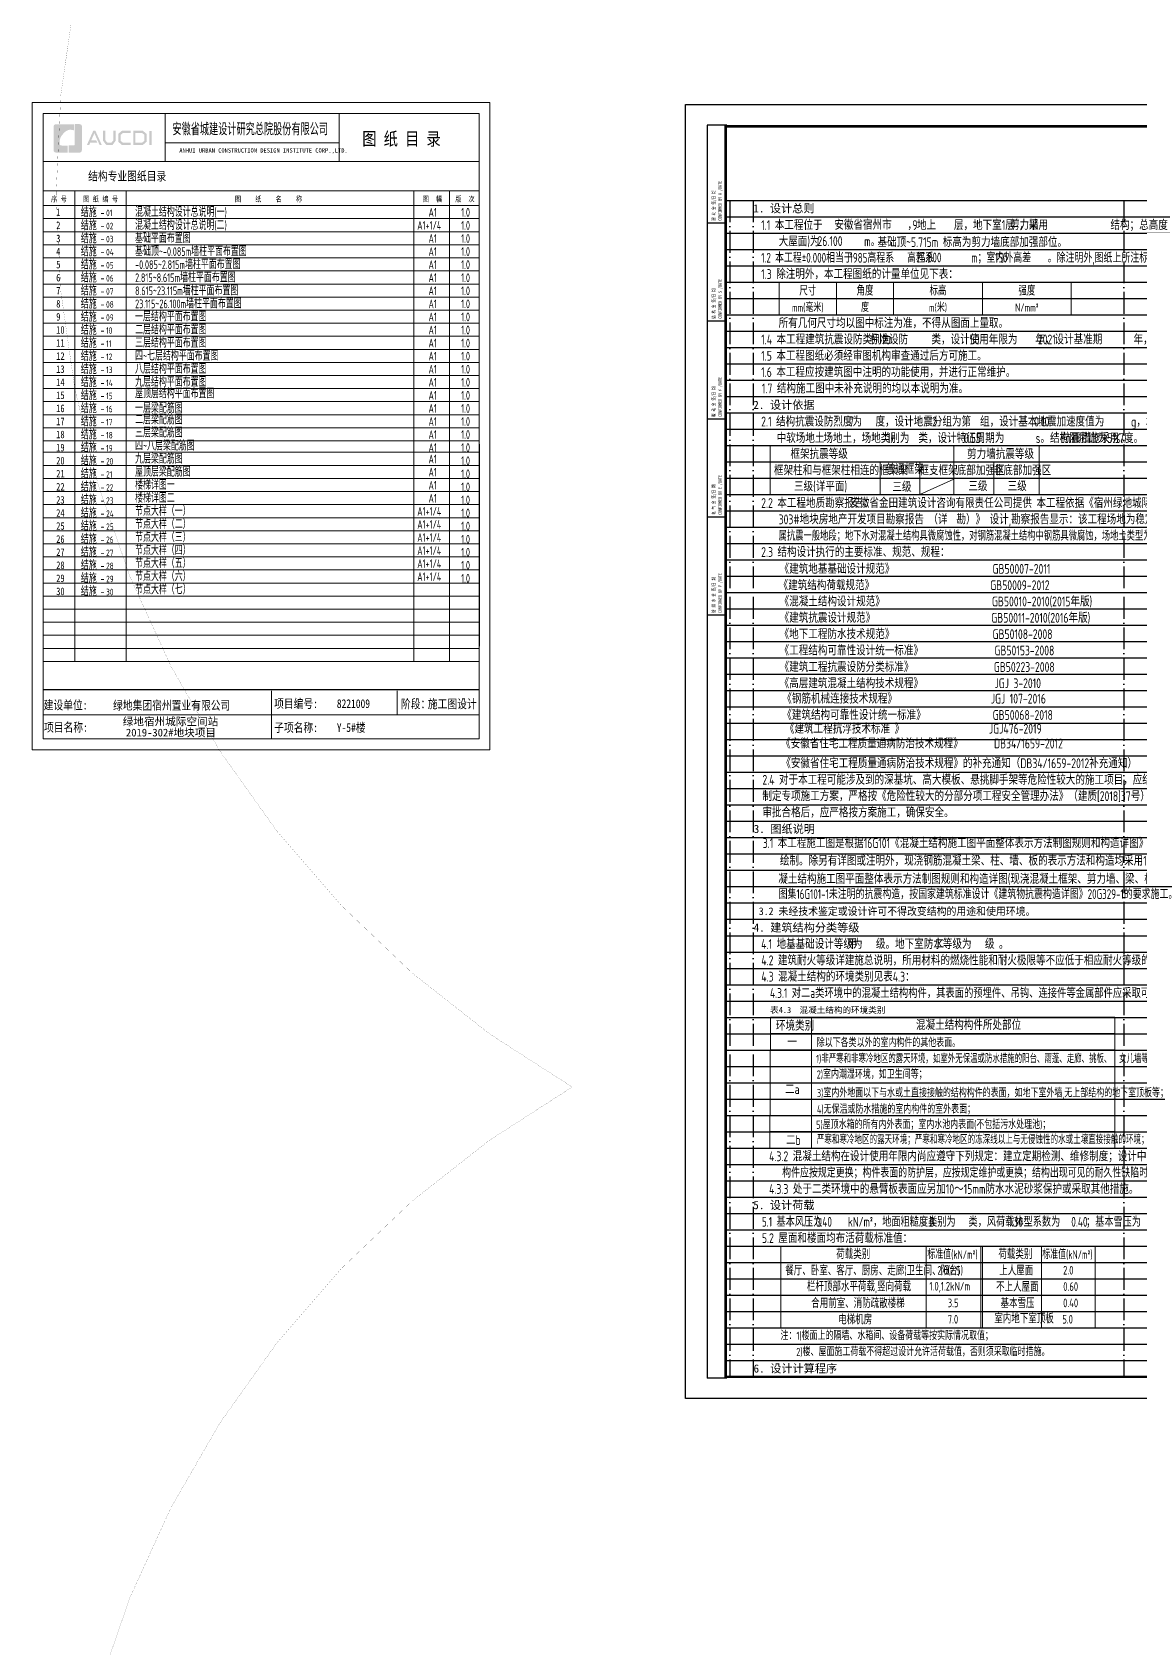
# Model space of a CAD drawing. Extents: x -668857 to 185752, y -270966 to 286822.
# Drawn here: x -668857 to -618039, y 155350 to 229497 of the extents above; entities that cross this region are included whole.
import ezdxf
from ezdxf.enums import TextEntityAlignment as Align

# ---------------------------------------------------------------- set-up
doc = ezdxf.new("R2010")
doc.units = 0
doc.header["$LTSCALE"] = 1000
doc.linetypes.add('D1', pattern=[14, 10, -2, 0, -2])
doc.linetypes.add('DASHED', pattern=[0.75, 0.5, -0.25])
doc.layers.get('0').update_dxf_attribs({"linetype": 'CONTINUOUS'})
doc.layers.get('DEFPOINTS').update_dxf_attribs({"linetype": 'CONTINUOUS'})
for name, color, linetype in [('C-Sheet-图框', 101, 'CONTINUOUS'), ('C-SHET-TTLB', 11, 'CONTINUOUS'), ('PUB_TEXT', 2, 'CONTINUOUS'), ('图签文字', 4, 'CONTINUOUS')]:
    doc.layers.add(name, color=color, linetype=linetype)
for name, color, linetype, lineweight in [('S-1-TEXT', 7, 'CONTINUOUS', 18), ('S-1-修改', 23, 'CONTINUOUS', 18), ('图框', 9, 'CONTINUOUS', 18), ('图签', 147, 'CONTINUOUS', 18)]:
    doc.layers.add(name, color=color, linetype=linetype, lineweight=lineweight)
doc.layers.add('审图修改', color=2, linetype='CONTINUOUS', plot=False)
doc.styles.add('SHEET-ECADI', font='simhei.ttf', dxfattribs={"width": 0.7})
doc.styles.add('STYLE111', font='simhei.ttf', dxfattribs={"width": 0.7})
doc.styles.add('TS', font='tssdeng.shx', dxfattribs={"width": 0.7, "bigfont": 'tssdchn.shx'})
doc.styles.add('TSSD_DIMENSION', font='Tssdeng.shx', dxfattribs={"width": 0.7, "bigfont": 'tssdchn.shx'})
doc.styles.add('TSSD_REIN', font='tssdeng.shx', dxfattribs={"width": 0.7, "height": 300, "bigfont": 'tssdchn.shx'})
doc.styles.add('宋体', font='', dxfattribs={"height": 50})
doc.styles.add('建筑图签-1', font='simhei.ttf', dxfattribs={"width": 0.7})
doc.styles.add('黑体', font='simhei.ttf')
doc.styles.get('宋体').set_extended_font_data('SimSun')

# ---------------------------------------------------------------- blocks, each defined once
blk = doc.blocks.new('2014SHEET-L')
at = {"layer": 'C-SHET-TTLB'}
for p, q in [((0, -45), (-9, -45)), ((0, -90), (-9, -90)), ((0, -135), (-9, -135)), ((0, -180), (-9, -180)), ((0, -225), (-9, -225))]:
    blk.add_line(p, q, dxfattribs=at)
at = {"layer": 'C-SHET-TTLB', "style": 'SHEET-ECADI', "width": 0.7}
for s, p in [('CONFIRMED BY A /DATE', (-2.33, -43.96)), ('建 筑 会 签/日 期', (-5.24, -43.96)), ('CONFIRMED BY S /DATE', (-2.33, -88.96)), ('结 构 会 签/日 期', (-5.24, -88.96)), ('暖 动 会 签/日 期', (-5.24, -133.96)), ('CONFIRMED BY M /DATE', (-2.33, -133.96)), ('电 气 会 签/日 期', (-5.24, -178.96)), ('CONFIRMED BY E /DATE', (-2.33, -178.96)), ('给 排 水 会 签/日 期', (-5.24, -223.96)), ('CONFIRMED BY P /DATE', (-2.33, -223.96))]:
    blk.add_text(s, height=1.6, rotation=90, dxfattribs=at).set_placement(p)
blk = doc.blocks.new('2017_11-sheet-L2', base_point=(18.4, 410))
at = {"layer": 'C-SHET-TTLB'}
blk.add_blockref('2014SHEET-L', (19, 410.6), dxfattribs=at)
blk = doc.blocks.new('院标1')
h = blk.add_hatch(color=150)
h.dxf.hatch_style = 1
h.set_gradient(color1=(33, 113, 253), color2=(33, 113, 253), tint=1, name='INVCURVED')
edge = h.paths.add_edge_path()
edge.add_spline(control_points=[(116373, 648379), (116379, 648379), (116382, 648379), (116391, 648379), (116391, 648379), (116391, 648379), (116616, 648379), (116616, 648379), (116616, 648379), (116616, 648379), (116616, 648054), (116616, 648054), (116616, 648054), (116616, 648054), (116108, 648054), (116108, 648054), (116108, 648054), (116028, 648054), (115963, 648111), (115963, 648199), (115963, 648199), (115963, 648199), (115963, 649215), (115963, 649215), (115963, 649215), (115963, 649295), (116018, 649360), (116108, 649360), (116108, 649360), (116108, 649360), (116897, 649360), (116897, 649360), (116897, 649360), (116897, 649360), (116897, 649080), (116897, 649080), (116897, 649080), (116897, 649080), (116566, 649140), (116356, 648859), (116356, 648859), (116245, 648719), (116240, 648545), (116247, 648466), (116247, 648466), (116254, 648386), (116247, 648466), (116247, 648466), (116247, 648466), (116247, 648466), (116258, 648374), (116373, 648379)], knot_values=[0, 0, 0, 0, 0.071429, 0.071429, 0.071429, 0.107143, 0.142857, 0.142857, 0.142857, 0.178571, 0.214286, 0.214286, 0.214286, 0.25, 0.285714, 0.285714, 0.285714, 0.321429, 0.357143, 0.357143, 0.357143, 0.392857, 0.428571, 0.428571, 0.428571, 0.464286, 0.5, 0.5, 0.5, 0.535714, 0.571429, 0.571429, 0.571429, 0.607143, 0.642857, 0.642857, 0.642857, 0.678571, 0.714286, 0.714286, 0.714286, 0.75, 0.785714, 0.785714, 0.785714, 0.821429, 0.857143, 0.857143, 0.857143, 0.928571, 1, 1, 1, 1], degree=3, periodic=0)
h = blk.add_hatch(color=150)
h.dxf.hatch_style = 1
h.set_gradient(color1=(33, 113, 253), color2=(33, 113, 253), tint=1, name='INVCURVED')
edge = h.paths.add_edge_path()
edge.add_spline(control_points=[(117268, 649215), (117268, 649215), (117268, 648199), (117268, 648199), (117268, 648199), (117268, 648114), (117212, 648054), (117123, 648054), (117123, 648054), (117123, 648054), (116663, 648054), (116663, 648054), (116663, 648054), (116663, 648054), (116663, 648379), (116663, 648379), (116663, 648379), (116663, 648379), (116865, 648379), (116865, 648379), (116865, 648379), (116907, 648379), (116941, 648413), (116941, 648455), (116941, 648455), (116941, 648455), (116941, 649360), (116941, 649360), (116941, 649360), (116941, 649360), (117123, 649360), (117123, 649360), (117123, 649360), (117204, 649360), (117268, 649306), (117268, 649215)], knot_values=[0, 0, 0, 0, 0.1, 0.1, 0.1, 0.15, 0.2, 0.2, 0.2, 0.25, 0.3, 0.3, 0.3, 0.35, 0.4, 0.4, 0.4, 0.45, 0.5, 0.5, 0.5, 0.55, 0.6, 0.6, 0.6, 0.65, 0.7, 0.7, 0.7, 0.75, 0.8, 0.8, 0.8, 0.9, 1, 1, 1, 1], degree=3, periodic=0)

msp = doc.modelspace()

# ---------------------------------------------------------------- hatches: boundary and pattern name
h = msp.add_hatch(color=150)
h.dxf.hatch_style = 1
h.set_gradient(color1=(33, 113, 253), color2=(33, 113, 253), tint=1, name='INVCURVED')
edge = h.paths.add_edge_path()
edge.add_spline(control_points=[(-666577.25, 225138.79), (-666577.25, 225138.79), (-666577.25, 224123.38), (-666577.25, 224123.38), (-666577.25, 224123.38), (-666577.25, 224038.27), (-666632.91, 223977.96), (-666722.65, 223977.96), (-666722.65, 223977.96), (-666722.65, 223977.96), (-667182.42, 223977.96), (-667182.42, 223977.96), (-667182.42, 223977.96), (-667182.42, 223977.96), (-667182.42, 224302.94), (-667182.42, 224302.94), (-667182.42, 224302.94), (-667182.42, 224302.94), (-666980.05, 224302.94), (-666980.05, 224302.94), (-666980.05, 224302.94), (-666938.19, 224302.94), (-666904.31, 224336.92), (-666904.31, 224378.68), (-666904.31, 224378.68), (-666904.31, 224378.68), (-666904.31, 225284.21), (-666904.31, 225284.21), (-666904.31, 225284.21), (-666904.31, 225284.21), (-666722.65, 225284.21), (-666722.65, 225284.21), (-666722.65, 225284.21), (-666640.95, 225284.21), (-666577.25, 225230.35), (-666577.25, 225138.79)], knot_values=[0, 0, 0, 0, 0.1, 0.1, 0.1, 0.15, 0.2, 0.2, 0.2, 0.25, 0.3, 0.3, 0.3, 0.35, 0.4, 0.4, 0.4, 0.45, 0.5, 0.5, 0.5, 0.55, 0.6, 0.6, 0.6, 0.65, 0.7, 0.7, 0.7, 0.75, 0.8, 0.8, 0.8, 0.9, 1, 1, 1, 1], degree=3, periodic=0)
at = {"layer": '图签文字'}
h = msp.add_hatch(color=4, dxfattribs=at)
h.paths.add_polyline_path([(-663486.02, 224973.92), (-663379.23, 224973.92), (-663379.23, 224319.2), (-663486.02, 224319.2)])
h.paths.add_polyline_path([(-664125.82, 224874.78), (-664125.82, 224427.7), (-663819.34, 224427.7), (-663713.78, 224518.37), (-663713.78, 224789.2), (-663816.15, 224874.78)], flags=16)
h.paths.add_polyline_path([(-664226.18, 224975.14), (-664226.18, 224327.33), (-663782.15, 224327.33), (-663613.42, 224472.28), (-663613.42, 224836.12), (-663779.73, 224975.14)])
h.paths.add_polyline_path([(-664347.62, 224978.27), (-664347.62, 224880.26), (-664693.67, 224880.26), (-664806.55, 224785.95), (-664806.55, 224514.13), (-664693.67, 224427.22), (-664345.77, 224427.22), (-664345.77, 224323.66), (-664739.93, 224323.66), (-664912.03, 224471.6), (-664912.03, 224835.88), (-664743.63, 224978.27)])
h.paths.add_polyline_path([(-665608.13, 224976.75), (-665505.6, 224976.75), (-665505.6, 224542.7), (-665408.66, 224430.92), (-665229.69, 224430.92), (-665132.75, 224542.7), (-665132.75, 224976.75), (-665035.81, 224976.75), (-665035.81, 224511.03), (-665175.63, 224326.6), (-665462.72, 224326.6), (-665608.13, 224512.89)])
h.paths.add_polyline_path([(-666060.17, 224975.59), (-665960.73, 224975.59), (-665670.08, 224325.93), (-665768.39, 224325.93), (-666007.63, 224864.94), (-666156.48, 224534.92), (-665925.64, 224534.92), (-665874.16, 224437.01), (-666198, 224437.01), (-666247.82, 224324.16), (-666352.44, 224324.16)])

# ---------------------------------------------------------------- linework, layer by layer
msp.add_line((-648357.08, 210593.9), (-648357.08, 201318.9))
at = {"layer": 'C-SHET-TTLB'}
for p, q in [((-637884.71, 225242.28), (-637884.71, 167722.28)), ((-636984.71, 225242.28), (-637884.71, 225242.28)), ((-636984.71, 167722.28), (-637884.71, 167722.28))]:
    msp.add_line(p, q, dxfattribs=at)
msp.add_lwpolyline([(-554784.71, 226182.28), (-554784.71, 166782.28), (-638884.71, 166782.28), (-638884.71, 226182.28)], close=True, dxfattribs=at)
at = {"layer": 'C-SHET-TTLB', "const_width": 120}
msp.add_lwpolyline([(-637044.71, 225182.28), (-555784.71, 225182.28), (-555784.71, 167782.28), (-637044.71, 167782.28)], close=True, dxfattribs=at)
at = {"layer": 'DEFPOINTS', "color": 252}
for p, q in [((-637044.71, 221782.28), (-562784.71, 221782.28)), ((-637044.71, 221032.28), (-562784.71, 221032.28)), ((-637044.71, 220282.28), (-562784.71, 220282.28)), ((-637044.71, 219532.28), (-562784.71, 219532.28)), ((-637044.71, 218782.28), (-562784.71, 218782.28)), ((-637044.71, 218032.28), (-562784.71, 218032.28)), ((-637044.71, 217282.28), (-562784.71, 217282.28)), ((-637044.71, 216532.28), (-562784.71, 216532.28)), ((-637044.71, 215782.28), (-562784.71, 215782.28)), ((-637044.71, 215032.28), (-562784.71, 215032.28)), ((-637044.71, 214282.28), (-562784.71, 214282.28)), ((-637044.71, 213532.28), (-562784.71, 213532.28)), ((-637044.71, 212782.28), (-562784.71, 212782.28)), ((-637044.71, 212032.28), (-562784.71, 212032.28)), ((-637044.71, 211282.28), (-562784.71, 211282.28)), ((-637044.71, 210532.28), (-562784.71, 210532.28)), ((-637044.71, 209782.28), (-562784.71, 209782.28)), ((-637044.71, 209032.28), (-562784.71, 209032.28)), ((-637044.71, 208282.28), (-562784.71, 208282.28)), ((-637044.71, 207532.28), (-562784.71, 207532.28)), ((-637044.71, 206782.28), (-562784.71, 206782.28)), ((-637044.71, 206032.28), (-562784.71, 206032.28)), ((-637044.71, 205282.28), (-562784.71, 205282.28)), ((-637044.71, 204532.28), (-562784.71, 204532.28)), ((-637044.71, 203782.28), (-562784.71, 203782.28)), ((-637044.71, 203032.28), (-562784.71, 203032.28)), ((-637044.71, 202282.28), (-562784.71, 202282.28)), ((-637044.71, 201532.28), (-562784.71, 201532.28)), ((-637044.71, 200782.28), (-562784.71, 200782.28)), ((-637044.71, 200032.28), (-562784.71, 200032.28)), ((-637044.71, 199282.28), (-562784.71, 199282.28)), ((-637044.71, 198532.28), (-562784.71, 198532.28)), ((-637044.71, 197782.28), (-562784.71, 197782.28)), ((-637044.71, 197032.28), (-562784.71, 197032.28)), ((-637044.71, 196282.28), (-562784.71, 196282.28)), ((-637044.71, 195532.28), (-562784.71, 195532.28)), ((-637044.71, 194782.28), (-562784.71, 194782.28)), ((-637044.71, 194032.28), (-562784.71, 194032.28)), ((-637044.71, 193282.28), (-562784.71, 193282.28)), ((-637044.71, 192532.28), (-562784.71, 192532.28)), ((-637044.71, 191782.28), (-562784.71, 191782.28)), ((-637044.71, 191032.28), (-562784.71, 191032.28)), ((-637044.71, 190282.28), (-562784.71, 190282.28)), ((-637044.71, 189532.28), (-562784.71, 189532.28)), ((-637044.71, 188782.28), (-562784.71, 188782.28)), ((-637044.71, 188032.28), (-562784.71, 188032.28)), ((-637044.71, 187282.28), (-562784.71, 187282.28)), ((-637044.71, 186532.28), (-562784.71, 186532.28)), ((-637044.71, 185782.28), (-562784.71, 185782.28)), ((-637044.71, 185032.28), (-562784.71, 185032.28)), ((-637044.71, 184282.28), (-562784.71, 184282.28)), ((-637044.71, 183532.28), (-562784.71, 183532.28)), ((-637044.71, 182782.28), (-562784.71, 182782.28)), ((-637044.71, 182032.28), (-562784.71, 182032.28)), ((-637044.71, 181282.28), (-562784.71, 181282.28)), ((-637044.71, 180532.28), (-562784.71, 180532.28)), ((-637044.71, 179782.28), (-562784.71, 179782.28)), ((-637044.71, 179032.28), (-562784.71, 179032.28)), ((-637044.71, 178282.28), (-562784.71, 178282.28)), ((-637044.71, 177532.28), (-562784.71, 177532.28)), ((-637044.71, 176782.28), (-562784.71, 176782.28)), ((-637044.71, 176032.28), (-562784.71, 176032.28)), ((-637044.71, 175282.28), (-562784.71, 175282.28)), ((-637044.71, 174532.28), (-562784.71, 174532.28)), ((-637044.71, 173782.28), (-562784.71, 173782.28)), ((-637044.71, 173032.28), (-562784.71, 173032.28)), ((-637044.71, 172282.28), (-562784.71, 172282.28)), ((-637044.71, 171532.28), (-562784.71, 171532.28)), ((-637044.71, 170782.28), (-562784.71, 170782.28)), ((-637044.71, 170032.28), (-562784.71, 170032.28)), ((-637044.71, 169282.28), (-562784.71, 169282.28)), ((-637044.71, 168532.28), (-562784.71, 168532.28))]:
    msp.add_line(p, q, dxfattribs=at)
at = {"layer": 'DEFPOINTS', "color": 252, "linetype": 'D1', "ltscale": 0.1}
for p, q in [((-636844.71, 221782.28), (-636844.71, 167782.28)), ((-635772.71, 221782.28), (-635772.71, 167782.28)), ((-618772.71, 221782.28), (-618772.71, 167782.28))]:
    msp.add_line(p, q, dxfattribs=at)
at = {"layer": 'S-1-TEXT', "color": 2}
for p, q in [((-631958.49, 218032.28), (-631958.49, 216532.28)), ((-629333.49, 218032.28), (-629333.49, 216532.28)), ((-625255.37, 218032.28), (-625255.37, 216532.28)), ((-634583.49, 217282.28), (-621177.24, 217282.28)), ((-634992.39, 210532.29), (-622648.57, 210532.29)), ((-634992.39, 210532.29), (-634992.39, 208282.29)), ((-634992.39, 210532.29), (-634992.39, 208282.29)), ((-626567.11, 210532.29), (-626567.11, 208282.29)), ((-622648.57, 210532.29), (-622648.57, 208282.29)), ((-634992.39, 209782.29), (-622648.57, 209782.29)), ((-629944.13, 209782.29), (-629944.13, 208282.29)), ((-628122.84, 209782.29), (-628122.84, 208282.29)), ((-624735.48, 209782.29), (-624735.48, 208282.29)), ((-634992.39, 209032.29), (-622648.57, 209032.29)), ((-628122.84, 208282.29), (-626567.11, 208979.77)), ((-634992.39, 208282.29), (-622648.57, 208282.29)), ((-633101.68, 184287.77), (-633101.68, 178282.28)), ((-634976.68, 183537.77), (-619172.07, 183537.77)), ((-634976.68, 182787.77), (-619172.07, 182787.77)), ((-634976.68, 179037.77), (-619172.07, 179037.77)), ((-634499.51, 173782.28), (-625336.14, 173782.28)), ((-634499.51, 173782.28), (-634499.51, 170032.28)), ((-625336.14, 173782.28), (-634499.51, 173782.28)), ((-627843.26, 170032.28), (-627843.26, 173782.28)), ((-625336.14, 170032.28), (-625336.14, 173782.28)), ((-620079.36, 173782.28), (-625250.92, 173782.28)), ((-625250.92, 170032.28), (-625250.92, 173782.28)), ((-625250.92, 173782.28), (-620079.36, 173782.28)), ((-622551.07, 170032.28), (-622551.07, 173782.28)), ((-620079.36, 170032.28), (-620079.36, 173782.28)), ((-634499.51, 173032.28), (-625336.14, 173032.28)), ((-625250.92, 173032.28), (-620079.36, 173032.28)), ((-634499.51, 172282.28), (-625336.14, 172282.28)), ((-625250.92, 172282.28), (-620079.36, 172282.28)), ((-634499.51, 171532.28), (-625336.14, 171532.28)), ((-625250.92, 171532.28), (-620079.36, 171532.28)), ((-634499.51, 170782.28), (-625336.14, 170782.28)), ((-625250.92, 170782.28), (-620079.36, 170782.28)), ((-634499.51, 170032.28), (-625336.14, 170032.28)), ((-625250.92, 170032.28), (-620079.36, 170032.28))]:
    msp.add_line(p, q, dxfattribs=at)
for points in [[(-621177.24, 218032.28), (-621177.24, 216532.28), (-634583.49, 216532.28), (-634583.49, 218032.28), (-621177.24, 218032.28)], [(-619172.07, 184287.77), (-619172.07, 178282.28), (-635014.37, 178282.28), (-634976.68, 184287.77), (-619172.07, 184287.77)]]:
    msp.add_lwpolyline(points, dxfattribs=at)
at = {"layer": '图框'}
for p, q in [((-668357.08, 225768.69), (-668357.08, 197068.69)), ((-648357.08, 225768.69), (-668357.08, 225768.69)), ((-662763.78, 223568.69), (-662763.78, 225768.69)), ((-654773.03, 223568.69), (-654773.03, 225768.69)), ((-648357.08, 197068.69), (-648357.08, 225768.69)), ((-654794.09, 224430.71), (-662763.78, 224430.71)), ((-668357.08, 222218.69), (-668357.09, 198218.7)), ((-668357.08, 222218.69), (-668357.08, 202418.7)), ((-668357.08, 222218.69), (-648357.08, 222218.69)), ((-666912.91, 222218.69), (-666912.91, 200618.7)), ((-664555.71, 222218.69), (-664555.71, 200618.7)), ((-651345.51, 222218.69), (-651345.51, 200618.69)), ((-649711.28, 222218.69), (-649711.28, 200618.69)), ((-648357.08, 221543.69), (-668357.08, 221543.69)), ((-648357.08, 221543.69), (-668357.08, 221543.69)), ((-668357.08, 221543.69), (-648357.08, 221543.69)), ((-668357.08, 221543.69), (-648357.08, 221543.69)), ((-648357.08, 220943.69), (-668357.08, 220943.69)), ((-648357.08, 220343.69), (-668357.08, 220343.69)), ((-668357.08, 220343.69), (-648357.08, 220343.69)), ((-668357.08, 220343.69), (-648357.08, 220343.69)), ((-648357.08, 220343.69), (-668357.08, 220343.69)), ((-648357.08, 219743.69), (-668357.08, 219743.69)), ((-648357.08, 219743.69), (-668357.08, 219743.69)), ((-668357.08, 219743.69), (-648357.08, 219743.69)), ((-648357.08, 219143.69), (-668357.08, 219143.69)), ((-648357.08, 219143.69), (-668357.08, 219143.69)), ((-668357.08, 219143.69), (-648357.08, 219143.69)), ((-668357.08, 219143.69), (-648357.08, 219143.69)), ((-648357.08, 218543.69), (-668357.08, 218543.69)), ((-648357.08, 218543.69), (-668357.08, 218543.69)), ((-648357.08, 218543.69), (-668357.08, 218543.69)), ((-648357.08, 218543.69), (-668357.08, 218543.69)), ((-668357.08, 218543.69), (-648357.08, 218543.69)), ((-668357.08, 218543.69), (-648357.08, 218543.69)), ((-648357.08, 217943.69), (-668357.08, 217943.69)), ((-668357.08, 217943.69), (-648357.08, 217943.69)), ((-668357.08, 217943.69), (-648357.08, 217943.69)), ((-648357.08, 217943.69), (-668357.08, 217943.69)), ((-648357.08, 217343.69), (-668357.08, 217343.69)), ((-648357.08, 217343.69), (-668357.08, 217343.69)), ((-668357.08, 217343.69), (-648357.08, 217343.69)), ((-668357.08, 217343.69), (-648357.08, 217343.69)), ((-648357.08, 216743.69), (-668357.08, 216743.69)), ((-648357.08, 216743.69), (-668357.08, 216743.69)), ((-668357.08, 216743.69), (-648357.08, 216743.69)), ((-668357.08, 216743.69), (-648357.08, 216743.69)), ((-648357.08, 216143.69), (-668357.08, 216143.69)), ((-648357.08, 216143.69), (-668357.08, 216143.69)), ((-648357.08, 216143.69), (-668357.08, 216143.69)), ((-648357.08, 216143.69), (-668357.08, 216143.69)), ((-668357.08, 216143.69), (-648357.08, 216143.69)), ((-668357.08, 216143.69), (-648357.08, 216143.69)), ((-648357.08, 215543.69), (-668357.08, 215543.69)), ((-668357.08, 215543.69), (-648357.08, 215543.69)), ((-668357.08, 215543.69), (-648357.08, 215543.69)), ((-648357.08, 215543.69), (-668357.08, 215543.69)), ((-648357.08, 214943.69), (-668357.08, 214943.69)), ((-648357.08, 214943.69), (-668357.08, 214943.69)), ((-668357.08, 214943.69), (-648357.08, 214943.69)), ((-668357.08, 214943.69), (-648357.08, 214943.69)), ((-648357.08, 214343.69), (-668357.08, 214343.69)), ((-648357.08, 214343.69), (-668357.08, 214343.69)), ((-668357.08, 214343.69), (-648357.08, 214343.69)), ((-668357.08, 214343.69), (-648357.08, 214343.69)), ((-648357.08, 213743.69), (-668357.08, 213743.69)), ((-648357.08, 213743.69), (-668357.08, 213743.69)), ((-648357.08, 213743.69), (-668357.08, 213743.69)), ((-648357.08, 213743.69), (-668357.08, 213743.69)), ((-668357.08, 213743.69), (-648357.08, 213743.69)), ((-668357.08, 213743.69), (-648357.08, 213743.69)), ((-648357.08, 213143.69), (-668357.08, 213143.69)), ((-668357.08, 213143.69), (-648357.08, 213143.69)), ((-668357.08, 213143.69), (-648357.08, 213143.69)), ((-648357.08, 213143.69), (-668357.08, 213143.69)), ((-648357.08, 212543.69), (-668357.08, 212543.69)), ((-648357.08, 212543.69), (-668357.08, 212543.69)), ((-668357.08, 212543.69), (-648357.08, 212543.69)), ((-668357.08, 212543.69), (-648357.08, 212543.69)), ((-648357.08, 211943.69), (-668357.08, 211943.69)), ((-648357.08, 211343.69), (-668357.08, 211343.69)), ((-648357.08, 210743.69), (-668357.08, 210743.7)), ((-648357.08, 210218.69), (-668357.08, 210218.7)), ((-668357.08, 210218.7), (-648357.08, 210218.69)), ((-668357.08, 210218.7), (-648357.08, 210218.69)), ((-648357.08, 210218.69), (-668357.08, 210218.7)), ((-648357.08, 209618.69), (-668357.08, 209618.7)), ((-648357.08, 209618.69), (-668357.08, 209618.7)), ((-668357.08, 209618.7), (-648357.08, 209618.69)), ((-668357.08, 209618.7), (-648357.08, 209618.69)), ((-648357.08, 209018.69), (-668357.08, 209018.7)), ((-648357.08, 209018.69), (-668357.08, 209018.7)), ((-668357.08, 209018.7), (-648357.08, 209018.69)), ((-668357.08, 209018.7), (-648357.08, 209018.69)), ((-648357.08, 208418.69), (-668357.08, 208418.7)), ((-648357.08, 208418.69), (-668357.08, 208418.7)), ((-648357.08, 208418.69), (-668357.08, 208418.7)), ((-648357.08, 208418.69), (-668357.08, 208418.7)), ((-668357.08, 208418.7), (-648357.08, 208418.69)), ((-668357.08, 208418.7), (-648357.08, 208418.69)), ((-648357.08, 207818.69), (-668357.08, 207818.7)), ((-668357.08, 207818.7), (-648357.08, 207818.69)), ((-668357.08, 207818.7), (-648357.08, 207818.69)), ((-648357.08, 207818.69), (-668357.08, 207818.7)), ((-648357.08, 207218.69), (-668357.08, 207218.7)), ((-648357.08, 207218.69), (-668357.08, 207218.7)), ((-668357.08, 207218.7), (-648357.08, 207218.69)), ((-668357.08, 207218.7), (-648357.08, 207218.69)), ((-648357.08, 206618.69), (-668357.08, 206618.7)), ((-648357.08, 206618.69), (-668357.08, 206618.7)), ((-668357.08, 206618.7), (-648357.08, 206618.69)), ((-668357.08, 206618.7), (-648357.08, 206618.69)), ((-648357.08, 206018.69), (-668357.08, 206018.7)), ((-648357.08, 206018.69), (-668357.08, 206018.7)), ((-648357.08, 206018.69), (-668357.08, 206018.7)), ((-648357.08, 206018.69), (-668357.08, 206018.7)), ((-668357.08, 206018.7), (-648357.08, 206018.69)), ((-668357.08, 206018.7), (-648357.08, 206018.69)), ((-648357.08, 205418.69), (-668357.08, 205418.7)), ((-668357.08, 205418.7), (-648357.08, 205418.69)), ((-668357.08, 205418.7), (-648357.08, 205418.69)), ((-648357.08, 205418.69), (-668357.08, 205418.7)), ((-648357.08, 204818.69), (-668357.08, 204818.7)), ((-648357.08, 204818.69), (-668357.08, 204818.7)), ((-668357.08, 204818.7), (-648357.08, 204818.69)), ((-668357.08, 204818.7), (-648357.08, 204818.69)), ((-648357.08, 204218.69), (-668357.08, 204218.7)), ((-648357.08, 204218.69), (-668357.08, 204218.7)), ((-668357.08, 204218.7), (-648357.08, 204218.69)), ((-668357.08, 204218.7), (-648357.08, 204218.69)), ((-648357.08, 203618.69), (-668357.08, 203618.7)), ((-648357.08, 203618.69), (-668357.08, 203618.7)), ((-648357.08, 203618.69), (-668357.08, 203618.7)), ((-648357.08, 203618.69), (-668357.08, 203618.7)), ((-668357.08, 203618.7), (-648357.08, 203618.69)), ((-668357.08, 203618.7), (-648357.08, 203618.69)), ((-648357.08, 203018.69), (-668357.08, 203018.7)), ((-668357.08, 203018.7), (-648357.08, 203018.69)), ((-668357.08, 203018.7), (-648357.08, 203018.69)), ((-648357.08, 203018.69), (-668357.08, 203018.7)), ((-648357.08, 202418.69), (-668357.08, 202418.7)), ((-648357.08, 202418.69), (-668357.08, 202418.7)), ((-668357.08, 202418.7), (-648357.08, 202418.69)), ((-668357.08, 202418.7), (-648357.08, 202418.69)), ((-648357.08, 201818.69), (-668357.08, 201818.7)), ((-648357.08, 201818.69), (-668357.08, 201818.7)), ((-648357.08, 201818.69), (-668357.08, 201818.7)), ((-648357.08, 201818.69), (-668357.08, 201818.7)), ((-668357.08, 201818.7), (-648357.08, 201818.69)), ((-668357.08, 201818.7), (-648357.08, 201818.69)), ((-648357.08, 201218.69), (-668357.08, 201218.7)), ((-668357.08, 201218.7), (-648357.08, 201218.69)), ((-648357.08, 201218.69), (-668357.08, 201218.7)), ((-668357.08, 201218.7), (-648357.08, 201218.69)), ((-648357.08, 200618.69), (-668357.08, 200618.7)), ((-657886.65, 199268.69), (-657886.65, 197068.69)), ((-652112.33, 199268.69), (-652112.33, 198168.87)), ((-668357.08, 198167.65), (-648357.08, 198169.16)), ((-668357.08, 197068.69), (-648357.08, 197068.69))]:
    msp.add_line(p, q, dxfattribs=at)
for points in [[(-647857.08, 226268.69), (-647857.08, 196568.69), (-668857.08, 196568.69), (-668857.08, 226268.69)], [(-647857.08, 226268.69), (-647857.08, 196568.69), (-668857.08, 196568.69), (-668857.08, 226268.69)], [(-668357.08, 197068.69), (-648357.08, 197068.69), (-648357.08, 225768.69), (-668357.08, 225768.69)]]:
    msp.add_lwpolyline(points, close=True, dxfattribs=at)
at = {"layer": '图框', "const_width": 56.25}
for points in [[(-668357.08, 223568.69), (-648357.08, 223568.69)], [(-668357.08, 199318.9), (-648357.08, 199318.9)]]:
    msp.add_lwpolyline(points, dxfattribs=at)
at = {"layer": '审图修改', "const_width": 5}
msp.add_lwpolyline([(-644079.16, 263133.84, -0.57735027), (-562030.93, 263133.84, -0.57735027), (-479982.7, 263133.84, -0.57735027), (-397934.47, 263133.84, -0.57735027), (-315886.24, 263133.84, -0.57735027), (-233838.01, 263133.84, -0.57735027), (-233838.01, 181085.61, -0.57735027), (-233838.01, 99037.38, -0.57735027), (-233838.01, 16989.15, -0.57735027), (-233838.01, -65059.08, -0.57735027), (-233838.01, -147107.31, -0.57735027), (-315886.24, -147107.31, -0.57735027), (-397934.47, -147107.31, -0.57735027), (-479982.7, -147107.31, -0.57735027), (-562030.93, -147107.31, -0.57735027), (-644079.16, -147107.31, -0.57735027), (-644079.16, -65059.08, -0.57735027), (-644079.16, 16989.15, -0.57735027), (-644079.16, 99037.38, -0.57735027), (-644079.16, 181085.61, -0.57735027), (-644079.16, 263133.84, -0.57735027), (-644079.16, 263133.84, -0.57735027)], format="xyb", dxfattribs=at)

# ---------------------------------------------------------------- block references
msp.add_blockref('院标1', (-783847.47, -424079.54))
at = {"layer": 'C-SHET-TTLB', "xscale": 100, "yscale": 100, "zscale": 100}
msp.add_blockref('2017_11-sheet-L2', (-637044.71, 225182.28), dxfattribs=at)

# ---------------------------------------------------------------- texts
at = {"layer": 'C-Sheet-图框', "color": 7, "linetype": 'Continuous', "style": 'STYLE111', "width": 0.7}
for s, p in [('1', (-667759.51, 221062.53)), ('2', (-667759.51, 220462.53)), ('4', (-667759.51, 219262.53)), ('3', (-667759.51, 219862.53)), ('5', (-667759.51, 218662.53)), ('6', (-667759.51, 218062.53)), ('7', (-667759.51, 217462.53)), ('8', (-667759.51, 216862.53)), ('9', (-667759.51, 216262.53)), ('10', (-667759.51, 215662.53)), ('11', (-667759.51, 215062.53)), ('12', (-667759.51, 214462.53)), ('13', (-667759.51, 213862.53)), ('14', (-667759.51, 213262.53)), ('15', (-667759.51, 212662.53)), ('16', (-667759.51, 212062.53)), ('17', (-667759.51, 211462.53)), ('18', (-667759.51, 210862.53)), ('19', (-667759.51, 210262.54)), ('20', (-667759.51, 209662.54)), ('21', (-667759.51, 209062.54)), ('22', (-667759.51, 208462.54)), ('23', (-667759.51, 207862.54)), ('24', (-667759.51, 207262.54)), ('25', (-667759.51, 206662.54)), ('26', (-667759.51, 206062.54)), ('27', (-667759.51, 205462.54)), ('28', (-667759.51, 204862.54)), ('30', (-667759.52, 203662.54)), ('29', (-667759.52, 204262.54))]:
    msp.add_text(s, height=350, dxfattribs=at).set_placement(p)
at = {"layer": 'PUB_TEXT', "linetype": 'Continuous', "style": 'TSSD_REIN', "width": 0.7}
for p in [(-666629.84, 221020.95), (-666629.84, 220420.95), (-666629.84, 219820.95), (-666629.84, 219220.95), (-666629.84, 218620.95), (-666629.84, 218020.95), (-666629.84, 217420.95), (-666629.84, 216820.95), (-666629.84, 216220.95), (-666629.84, 215620.95), (-666629.84, 215020.95), (-666629.84, 214420.95), (-666629.84, 213820.95), (-666629.84, 213220.95), (-666629.84, 212620.95), (-666629.84, 212020.95), (-666629.84, 211420.95), (-666629.84, 210820.95), (-666629.84, 210220.96), (-666629.84, 209620.96), (-666629.84, 209020.96), (-666629.84, 208420.96), (-666629.84, 207820.96), (-666629.84, 207220.96), (-666629.84, 206620.96), (-666629.84, 206020.96), (-666629.84, 205420.96), (-666629.84, 204820.96), (-666629.84, 204220.96), (-666629.84, 203620.96)]:
    msp.add_text('结施 - ', height=400, dxfattribs=at).set_placement(p)
at = {"layer": 'PUB_TEXT', "color": 1, "linetype": 'Continuous', "style": 'TSSD_REIN', "width": 0.7}
for s, height, p in [('01', 300, (-665470.7, 221055.08)), ('1.0', 400, (-649174.94, 221032.74)), ('02', 300, (-665470.7, 220455.08)), ('1.0', 400, (-649174.94, 220432.74)), ('1.0', 400, (-649174.94, 219832.74)), ('03', 300, (-665470.7, 219855.08)), ('04', 300, (-665470.7, 219255.08)), ('1.0', 400, (-649174.94, 219232.74)), ('05', 300, (-665470.7, 218655.08)), ('1.0', 400, (-649174.94, 218632.74)), ('06', 300, (-665470.7, 218055.08)), ('1.0', 400, (-649174.94, 218032.74)), ('07', 300, (-665470.7, 217455.08)), ('1.0', 400, (-649174.94, 217432.74)), ('08', 300, (-665470.7, 216855.08)), ('09', 300, (-665470.7, 216255.08)), ('1.0', 400, (-649174.94, 216832.74)), ('1.0', 400, (-649174.94, 216232.74)), ('10', 300, (-665470.7, 215655.08)), ('1.0', 400, (-649174.94, 215632.74)), ('11', 300, (-665470.7, 215055.08)), ('1.0', 400, (-649174.94, 215032.74)), ('12', 300, (-665470.7, 214455.08)), ('1.0', 400, (-649174.94, 214432.74)), ('13', 300, (-665470.7, 213855.08)), ('14', 300, (-665470.7, 213255.08)), ('1.0', 400, (-649174.94, 213832.74)), ('1.0', 400, (-649174.94, 213232.74)), ('15', 300, (-665470.7, 212655.08)), ('1.0', 400, (-649174.94, 212632.74)), ('16', 300, (-665470.7, 212055.08)), ('1.0', 400, (-649174.94, 212032.74)), ('17', 300, (-665470.7, 211455.08)), ('1.0', 400, (-649174.94, 211432.74)), ('18', 300, (-665470.7, 210855.08)), ('1.0', 400, (-649174.94, 210832.75)), ('1.0', 400, (-649174.94, 210232.75)), ('19', 300, (-665470.7, 210255.09)), ('20', 300, (-665470.7, 209655.09)), ('1.0', 400, (-649174.94, 209632.75)), ('21', 300, (-665470.7, 209055.09)), ('1.0', 400, (-649174.94, 209032.75)), ('22', 300, (-665470.7, 208455.09)), ('1.0', 400, (-649174.94, 208432.75)), ('23', 300, (-665470.7, 207855.09)), ('1.0', 400, (-649174.94, 207832.75)), ('1.0', 400, (-649174.94, 207232.75)), ('24', 300, (-665470.7, 207255.09)), ('25', 300, (-665470.7, 206655.09)), ('1.0', 400, (-649174.94, 206632.75)), ('26', 300, (-665470.7, 206055.09)), ('1.0', 400, (-649174.94, 206032.75)), ('27', 300, (-665470.7, 205455.09)), ('1.0', 400, (-649174.94, 205432.76)), ('28', 300, (-665470.7, 204855.09)), ('1.0', 400, (-649174.94, 204832.76)), ('29', 300, (-665470.7, 204255.09)), ('30', 300, (-665470.7, 203655.09)), ('1.0', 400, (-649174.94, 204232.76))]:
    msp.add_text(s, height=height, dxfattribs=at).set_placement(p)
at = {"layer": 'PUB_TEXT', "color": 7, "linetype": 'Continuous', "style": 'TSSD_REIN', "width": 0.7}
for s, p in [('混凝土结构设计总说明(一)', (-664140.46, 221032.74)), ('A1', (-650674.53, 221032.74)), ('基础平面布置图', (-664140.46, 219832.74)), ('混凝土结构设计总说明(二)', (-664140.46, 220432.74)), ('A1+1/4', (-651190.57, 220432.74)), ('A1', (-650674.53, 219832.74)), ('基础顶~-0.085m墙柱平面布置图', (-664140.46, 219232.74)), ('A1', (-650674.53, 219232.74)), ('-0.085~2.815m墙柱平面布置图', (-664140.46, 218632.74)), ('A1', (-650674.53, 218632.74)), ('2.815~8.615m墙柱平面布置图', (-664140.46, 218032.74)), ('A1', (-650674.53, 218032.74)), ('23.115~26.100m墙柱平面布置图', (-664140.46, 216832.74)), ('8.615~23.115m墙柱平面布置图', (-664140.46, 217432.74)), ('A1', (-650674.54, 217432.74)), ('一层结构平面布置图', (-664140.46, 216232.74)), ('A1', (-650674.53, 216832.74)), ('A1', (-650674.53, 216232.74)), ('二层结构平面布置图', (-664140.46, 215632.74)), ('A1', (-650674.53, 215632.74)), ('三层结构平面布置图', (-664140.46, 215032.74)), ('A1', (-650674.53, 215032.74)), ('四~七层结构平面布置图', (-664140.46, 214432.74)), ('A1', (-650674.53, 214432.74)), ('八层结构平面布置图', (-664140.46, 213832.74)), ('九层结构平面布置图', (-664140.46, 213232.74)), ('A1', (-650674.53, 213832.74)), ('A1', (-650674.53, 213232.74)), ('屋顶层结构平面布置图', (-664140.46, 212707.75)), ('A1', (-650674.53, 212632.74)), ('一层梁配筋图', (-664140.46, 212032.75)), ('A1', (-650674.53, 212032.74)), ('二层梁配筋图', (-664140.46, 211507.75)), ('三层梁配筋图', (-664140.46, 210907.75)), ('A1', (-650674.54, 211432.74)), ('四~八层梁配筋图', (-664140.46, 210307.75)), ('A1', (-650674.54, 210232.75)), ('A1', (-650674.53, 210832.74)), ('九层梁配筋图', (-664140.46, 209707.75)), ('A1', (-650674.53, 209707.75)), ('屋顶层梁配筋图', (-664140.46, 209107.75)), ('A1', (-650674.53, 209107.75)), ('楼梯详图一', (-664140.46, 208507.75)), ('A1', (-650674.53, 208507.75)), ('楼梯详图二', (-664140.46, 207907.75)), ('节点大样（一）', (-664140.46, 207307.75)), ('A1+1/4', (-651190.57, 207307.75)), ('A1', (-650674.53, 207907.75)), ('节点大样（二）', (-664140.46, 206707.75)), ('A1+1/4', (-651190.57, 206707.75)), ('节点大样（三）', (-664140.46, 206107.75)), ('A1+1/4', (-651190.57, 206107.75)), ('节点大样（四）', (-664140.46, 205507.75)), ('A1+1/4', (-651190.57, 205507.75)), ('节点大样（五）', (-664140.46, 204907.75)), ('节点大样（六）', (-664140.46, 204307.75)), ('A1+1/4', (-651190.57, 204907.75)), ('A1+1/4', (-651190.57, 204307.75)), ('节点大样（七）', (-664140.46, 203707.75))]:
    msp.add_text(s, height=400, dxfattribs=at).set_placement(p)
at = {"layer": 'S-1-TEXT', "style": '黑体'}
for s, height, p in [('1. 设计总则', 375, (-635772.71, 221228.25)), ('2. 设计依据', 375, (-635772.71, 212207.9)), ('3. 图纸说明', 375, (-635752.77, 192744.51)), ('4. 建筑结构分类等级', 375, (-635756.03, 188216.5)), ('表4.3  混凝土结构的环境类别', 281.25, (-634998.22, 184479.08)), ('5. 设计荷载', 375, (-635772.71, 175478.25)), ('6. 设计计算程序', 375, (-635760.1, 167978.25))]:
    msp.add_text(s, height=height, dxfattribs=at).set_placement(p)
at = {"layer": 'S-1-TEXT', "style": 'TS'}
for s, height, width, p in [('1.1 本工程位于                   ，地上    层，地下室1层 ，采用              结构；总高度', 450, 0.75, (-635407.9, 220424.71)), ('大屋面)为          m。', 450, 0.75, (-634607.08, 219674.71)), ('1.2 本工程%%P0.000相当于             高程系         m；室内外高差    。除注明外,图纸上所注标高均为相对标高。', 450, 0.7, (-635407.9, 218924.71)), ('1.3 除注明外，本工程图纸的计量单位见下表：', 450, 0.75, (-635407.9, 218174.71)), ('所有几何尺寸均以图中标注为准，不得从图面上量取。', 450, 0.75, (-634607.08, 215924.71)), ('     场地土，场地类别为  类，设计特征周期为       s。结构阻尼比为5%%%。', 450, 0.75, (-633578.05, 210646.88)), ('框架抗震等级', 450, 0.75, (-634065.65, 209915.77)), ('剪力墙抗震等级', 450, 0.75, (-625959.21, 209915.77)), ('框架柱和与框架柱相连的框架梁', 450, 0.75, (-634824.04, 209166.32)), ('普通框架', 450, 0.75, (-629694.39, 209224.06)), ('框支框架', 450, 0.75, (-628145.9, 209166.32)), ('底部加强区', 450, 0.75, (-626433.31, 209166.32)), ('非底部加强区', 450, 0.75, (-624733.49, 209166.32)), ('《建筑地基基础设计规范》                      GB50007-2011', 450, 0.75, (-634562.44, 204643.27)), ('《建筑结构荷载规范》                          GB50009-2012', 450, 0.75, (-634610.63, 203893.27)), ('《混凝土结构设计规范》                        GB50010-2010(2015年版)', 450, 0.75, (-634562.44, 203146.88)), ('《建筑抗震设计规范》                          GB50011-2010(2016年版)', 450, 0.75, (-634562.44, 202396.88)), ('《地下工程防水技术规范》                      GB50108-2008', 450, 0.75, (-634562.44, 201646.88)), ('《工程结构可靠性设计统一标准》                GB50153-2008', 450, 0.75, (-634562.44, 200896.88)), ('《建筑工程抗震设防分类标准》                  GB50223-2008', 450, 0.75, (-634562.44, 200139.58)), ('《高层建筑混凝土结构技术规程》                JGJ 3-2010', 450, 0.75, (-634562.44, 199393.27)), ('《钢筋机械连接技术规程》                     JGJ 107-2016', 450, 0.75, (-634439.22, 198686.33)), ('《建筑结构可靠性设计统一标准》               GB50068-2018', 450, 0.75, (-634439.22, 197936.33)), ('《安徽省住宅工程质量通病防治技术规程》的补充通知（DB34/1659-2012补充通知）', 450, 0.75, (-634484.22, 195721.23)), ('3.1 本工程施工图是根据16G101《混凝土结构施工图平面整体表示方法制图规则和构造详图》系列图集进行', 450, 0.75, (-635338.1, 192055.17)), ('绘制。除另有详图或注明外，现浇钢筋混凝土梁、柱、墙、板的表示方法和构造均采用16G101-1《混', 450, 0.75, (-634549.9, 191248.21)), ('凝土结构施工图平面整体表示方法制图规则和构造详图(现浇混凝土框架、剪力墙、梁、板)》。设计图和', 450, 0.75, (-634623.05, 190411.38)), ('图集16G101-1未注明的抗震构造，按国家建筑标准设计《建筑物抗震构造详图》20G329-1的要求施工。', 450, 0.7, (-634607.08, 189717.24)), ('4.2 建筑耐火等级详建施总说明，所用材料的燃烧性能和耐火极限等不应低于相应耐火等级的建筑防火规范要求。', 450, 0.75, (-635402.67, 186674.71)), ('4.3 混凝土结构的环境类别见表4.3：', 450, 0.75, (-635402.67, 185924.71)), ('4.3.1 对二a类环境中的混凝土结构构件，其表面的预埋件、吊钩、连接件等金属部件应采取可靠的防锈措施。', 450, 0.73, (-635004.96, 185174.71)), ('环境类别', 450, 0.75, (-634731.1, 183674.81)), ('混凝土结构构件所处部位', 450, 0.75, (-628302.99, 183706.32)), ('一', 450, 0.75, (-634205.59, 182924.81)), ('除以下各类以外的室内构件的其他表面。', 375, 0.75, (-632859.96, 182924.81)), ('2)室内潮湿环境，如卫生间等；', 375, 0.75, (-632859.96, 181474.9)), ('二a', 450, 0.75, (-634314.1, 180758.54)), ('3)室内外地面以下与水或土直接接触的结构构件的表面，如地下室外墙,无上部结构的地下室顶板等；', 375, 0.75, (-632850.64, 180621.37)), ('4)无保温或防水措施的室内构件的室外表面；', 375, 0.75, (-632850.64, 179871.37)), ('5)屋顶水箱的所有内外表面；室内水池内表面(不包括污水处理池)；', 375, 0.75, (-632885.21, 179165.66)), (' 二b', 450, 0.75, (-634474.32, 178424.81)), ('严寒和寒冷地区的露天环境；严寒和寒冷地区的冻深线以上与无侵蚀性的水或土壤直接接触的环境；干湿交替环境。', 375, 0.71, (-632859.96, 178474.9)), ('4.3.2 混凝土结构在设计使用年限内尚应遵守下列规定：建立定期检测、维修制度；设计中可更换的混凝土', 450, 0.75, (-635045.56, 177680.2)), ('构件应按规定更换；构件表面的防护层，应按规定维护或更换；结构出现可见的耐久性缺陷时，应及时进行处理。', 450, 0.7, (-634445.29, 176930.2)), ('4.3.3 处于二类环境中的悬臂板表面应另加10～15mm防水水泥砂浆保护或采取其他措施。', 450, 0.75, (-635045.56, 176180.2)), ('5.1 基本风压为      kN/m\x8c2\x8d，地面粗糙度类别为   类，风荷载体型系数为      ；基本雪压为      kN/m\x8c2\x8d。 ', 450, 0.72, (-635376.85, 174674.71)), ('5.2 屋面和楼面均布活荷载标准值：', 450, 0.75, (-635376.85, 173924.71)), ('荷载类别', 400, 0.75, (-631964.41, 173196.35)), ('标准值(kN/m\x8c2\x8d)', 400, 0.7, (-627782.44, 173194.69)), ('荷载类别', 400, 0.75, (-624523.84, 173196.35)), ('标准值(kN/m\x8c2\x8d)', 400, 0.7, (-622507.96, 173194.69)), ('餐厅、卧室、客厅、厨房、走廊(卫生间、阳台)', 400, 0.75, (-634302.46, 172446.35)), ('2.0(2.5)', 400, 0.75, (-627323.78, 172469.78)), ('上人屋面', 400, 0.75, (-624484.64, 172446.35)), ('2.0', 400, 0.75, (-621553.2, 172477)), ('栏杆顶部水平荷载,竖向荷载', 400, 0.75, (-633308.22, 171712.57)), ('1.0,1.2kN/m\x8c', 400, 0.75, (-627686.16, 171741.42)), ('不上人屋面', 400, 0.75, (-624629.97, 171696.35)), ('0.60', 400, 0.75, (-621547.79, 171727)), ('合用前室、消防疏散楼梯', 400, 0.75, (-633113.88, 170946.35)), ('3.5', 400, 0.75, (-626847.81, 170977)), (' 基本雪压', 400, 0.75, (-624607.73, 170944.69)), ('0.40', 400, 0.75, (-621553.2, 170977)), ('电梯机房', 400, 0.75, (-631876.04, 170194.69)), ('7.0', 400, 0.75, (-626847.81, 170227)), ('室内地下室顶板', 400, 0.75, (-624710.37, 170242.48)), ('5.0', 400, 0.75, (-621591.03, 170227)), ('注：1)楼面上的隔墙、水箱间、设备荷载等按实际情况取值；', 375, 0.75, (-634522.37, 169477.89))]:
    msp.add_text(s, height=height, dxfattribs=dict(at, width=width)).set_placement(p)
at = {"layer": 'S-1-TEXT', "style": 'TS', "width": 0.75}
for s, height, p in [('尺寸', 400, (-633270.99, 217422.91)), ('角度', 400, (-630645.99, 217422.91)), ('标高', 400, (-627294.43, 217422.91)), ('强度', 400, (-623216.31, 217422.91)), ('mm(毫米)', 375, (-633270.99, 216672.91)), ('度', 375, (-630645.99, 216672.91)), ('m(米)', 375, (-627294.43, 216672.91)), ('N/mm\x8c2\x8d', 375, (-623216.31, 216677.42))]:
    msp.add_text(s, height=height, dxfattribs=at).set_placement(p, align=Align.CENTER)
at = {"layer": 'S-1-TEXT', "linetype": 'DASHED'}
for s, height, style, width, p in [('1.4 本工程建筑抗震设防类别为         类，设计使用年限为    年，设计基准期       年，建筑结构安全等级为   级,。', 450, 'TS', 0.75, (-635407.9, 215174.71)), ('1.5 本工程图纸必须经审图机构审查通过后方可施工。', 450, 'TS', 0.75, (-635407.9, 214424.71)), ('1.6 本工程应按建筑图中注明的功能使用，并进行正常维护。', 450, 'TS', 0.75, (-635407.9, 213674.71)), ('1.7 结构施工图中未补充说明的均以本说明为准。', 450, 'TS', 0.75, (-635376.69, 212926.83)), ('2.1 结构抗震设防烈度为   度，设计地震分组为第  组，设计基本地震加速度值为      g，场地土类型为', 450, 'TS', 0.75, (-635407.9, 211404.37)), ('2.2 本工程地质勘察报告：', 450, 'TS', 0.75, (-635407.9, 207666.45)), ('2.3 结构设计执行的主要标准、规范、规程：', 450, 'TS', 0.75, (-635407.9, 205416.45)), ('2.4 对于本工程可能涉及到的深基坑、高大模板、悬挑脚手架等危险性较大的施工项目，应结合本工程，', 450, 'TS', 0.75, (-635352.87, 194961.79)), ('制定专项施工方案，严格按《危险性较大的分部分项工程安全管理办法》（建质[2018]37号）中的规定程序审批，', 450, 'TS', 0.75, (-635352.87, 194211.79)), ('审批合格后，应严格按方案施工，确保安全。', 450, 'TS', 0.75, (-635352.87, 193461.79)), ('3.2 未经技术鉴定或设计许可不得改变结构的用途和使用环境。', 350, '黑体', 0.95, (-635518.63, 188979.51)), ('4.1 地基基础设计等级为   级。地下室防水等级为   级 。', 450, 'TS', 0.75, (-635407.9, 187424.71)), ('    2)楼、屋面施工荷载不得超过设计允许活荷载值，否则须采取临时措施。', 375, 'TS', 0.75, (-634494.27, 168739.59))]:
    msp.add_text(s, height=height, dxfattribs=dict(at, style=style, width=width)).set_placement(p)
at = {"layer": 'S-1-TEXT', "style": 'TSSD_DIMENSION', "width": 0.75}
for s, p in [('  《建筑工程抗浮技术标准 》                   JGJ476-2019', (-634728.71, 197171.7)), ('《安徽省住宅工程质量通病防治技术规程》       DB34/1659-2012', (-634493.29, 196492.41))]:
    msp.add_text(s, height=450, dxfattribs=at).set_placement(p, align=Align.BOTTOM_LEFT)
at = {"layer": 'S-1-TEXT', "style": 'TS', "oblique": 0.7, "width": 0.7}
msp.add_text('1)非严寒和非寒冷地区的露天环境，如室外无保温或防水措施的阳台、雨蓬、走廊、挑板、  女儿墙等所有表面；', height=375, dxfattribs=at).set_placement((-632894.96, 182187.73))
at = {"layer": 'S-1-修改', "color": 1, "style": 'TS'}
for s, width, p in [('安徽省宿州市', 0.75, (-632051.97, 220431.56)), ('9', 0.75, (-628470.72, 220424.71)), ('剪力墙', 0.75, (-623990.2, 220431.28)), ('26.100', 0.75, (-632826.21, 219688.03)), ('基础顶~5.715m 标高为剪力墙底部加强部位。', 0.75, (-630069.45, 219639.14)), ('1985高程系', 0.7, (-631352.13, 218923.47)), ('25.800', 0.7, (-628288.76, 218934.78)), ('150', 0.7, (-624681.59, 218934.78)), ('标准设防', 0.75, (-630418.09, 215174.71)), ('50', 0.75, (-625843.57, 215174.71)), ('2021', 0.75, (-622709.15, 215174.71)), ('2', 0.75, (-627561.13, 211404.37)), ('Ⅲ', 0.75, (-629630.22, 210646.88)), ('三级(详平面)', 0.75, (-633901.14, 208429.17)), ('三级', 0.75, (-629387.48, 208402.38)), ('三级', 0.75, (-625902.79, 208437.78)), ('三级', 0.75, (-624098.44, 208437.78)), ('安徽省金田建筑设计咨询有限责任公司提供 本工程依据《宿州绿地城际空间站302#', 0.75, (-631319.13, 207666.45)), ('303#地块房地产开发项目勘察报告 （详  勘）》 设计,勘察报告显示：该工程场地为稳定建筑场地，', 0.75, (-634607.08, 206916.45)), ('属抗震一般地段；地下水对混凝土结构具微腐蚀性，对钢筋混凝土结构中钢筋具微腐蚀，场地土类型为中软场地土。', 0.65, (-634607.08, 206166.45)), (' 甲', 0.75, (-631643.32, 187424.71)), ('    二', 0.75, (-628266.36, 187435.6)), ('B', 0.72, (-627694.64, 174674.71))]:
    msp.add_text(s, height=450, dxfattribs=dict(at, width=width)).set_placement(p)
at = {"layer": 'S-1-修改', "color": 1, "linetype": 'DASHED', "style": 'TS'}
for s, width, p in [('7', 0.75, (-631378.41, 211404.37)), ('0.10', 0.75, (-622883.11, 211404.37)), ('中软场地土', 0.75, (-634696.75, 210646.88)), ('0.55', 0.75, (-626105.84, 210646.88)), ('抗震措施采用7度。', 0.75, (-621615.5, 210646.88)), ('0.40', 0.72, (-632907, 174674.71)), ('1.30', 0.72, (-624069.01, 174674.71)), ('0.40', 0.72, (-621178.67, 174674.71))]:
    msp.add_text(s, height=450, dxfattribs=dict(at, width=width)).set_placement(p)
at = {"layer": '图签', "color": 6, "style": '宋体'}
for s, p in [('绿地宿州城际空间站', (-664706.1, 197683.89)), ('2019-302#地块项目', (-664560.54, 197176.06))]:
    msp.add_text(s, height=356.677, dxfattribs=at).set_placement(p)
at = {"layer": '图签文字', "color": 7, "style": '建筑图签-1'}
for s, height, width, p in [('安徽省城建设计研究总院股份有限公司', 500, 0.6, (-662426.52, 224823.13)), ('图 纸 目 录', 600, 0.8, (-653714.14, 224309.1)), ('序 号', 250, 0.8, (-667994.68, 221719.86)), ('图 纸 编 号', 250, 0.8, (-666526.96, 221719.86)), ('图    纸    名    称', 250, 0.8, (-659559.99, 221719.86)), ('图  幅', 250, 0.8, (-650941.38, 221719.86)), ('版  次', 250, 0.8, (-649444.93, 221719.86)), (' 建设单位: ', 400, 0.8, (-668553.34, 198417.63)), ('项目编号:', 400, 0.8, (-657759.2, 198482.65)), ('阶段：', 400, 0.8, (-651939.58, 198470.23)), ('项目名称:', 400, 0.8, (-668319.84, 197395.22)), ('子项名称:', 400, 0.8, (-657759.2, 197382.84))]:
    msp.add_text(s, height=height, dxfattribs=dict(at, width=width)).set_placement(p)
at = {"layer": '图签文字', "linetype": 'Continuous', "style": '建筑图签-1', "width": 0.91}
msp.add_text('ANHUI URBAN CONSTRUCTION DESIGN INSTITUTE CORP.,LTD.', height=200, dxfattribs=at).set_placement((-662110.43, 223976.66))
at = {"layer": '图签文字', "style": '建筑图签-1', "width": 0.8}
msp.add_text('结构专业图纸目录', height=400, dxfattribs=at).set_placement((-666295.02, 222694.22))
at = {"layer": '图签文字', "color": 6, "style": '建筑图签-1', "width": 0.8}
for s, p in [('绿地集团宿州置业有限公司', (-665150.86, 198402.52)), ('8221009', (-654882.75, 198482.65)), ('施工图设计', (-650706.92, 198470.23))]:
    msp.add_text(s, height=400, dxfattribs=at).set_placement(p)
at = {"layer": '图签文字', "color": 2, "style": '建筑图签-1', "width": 0.8}
msp.add_text('Y-5#楼', height=400, dxfattribs=at).set_placement((-654882.79, 197382.64))

doc.saveas('drawing.dxf')
